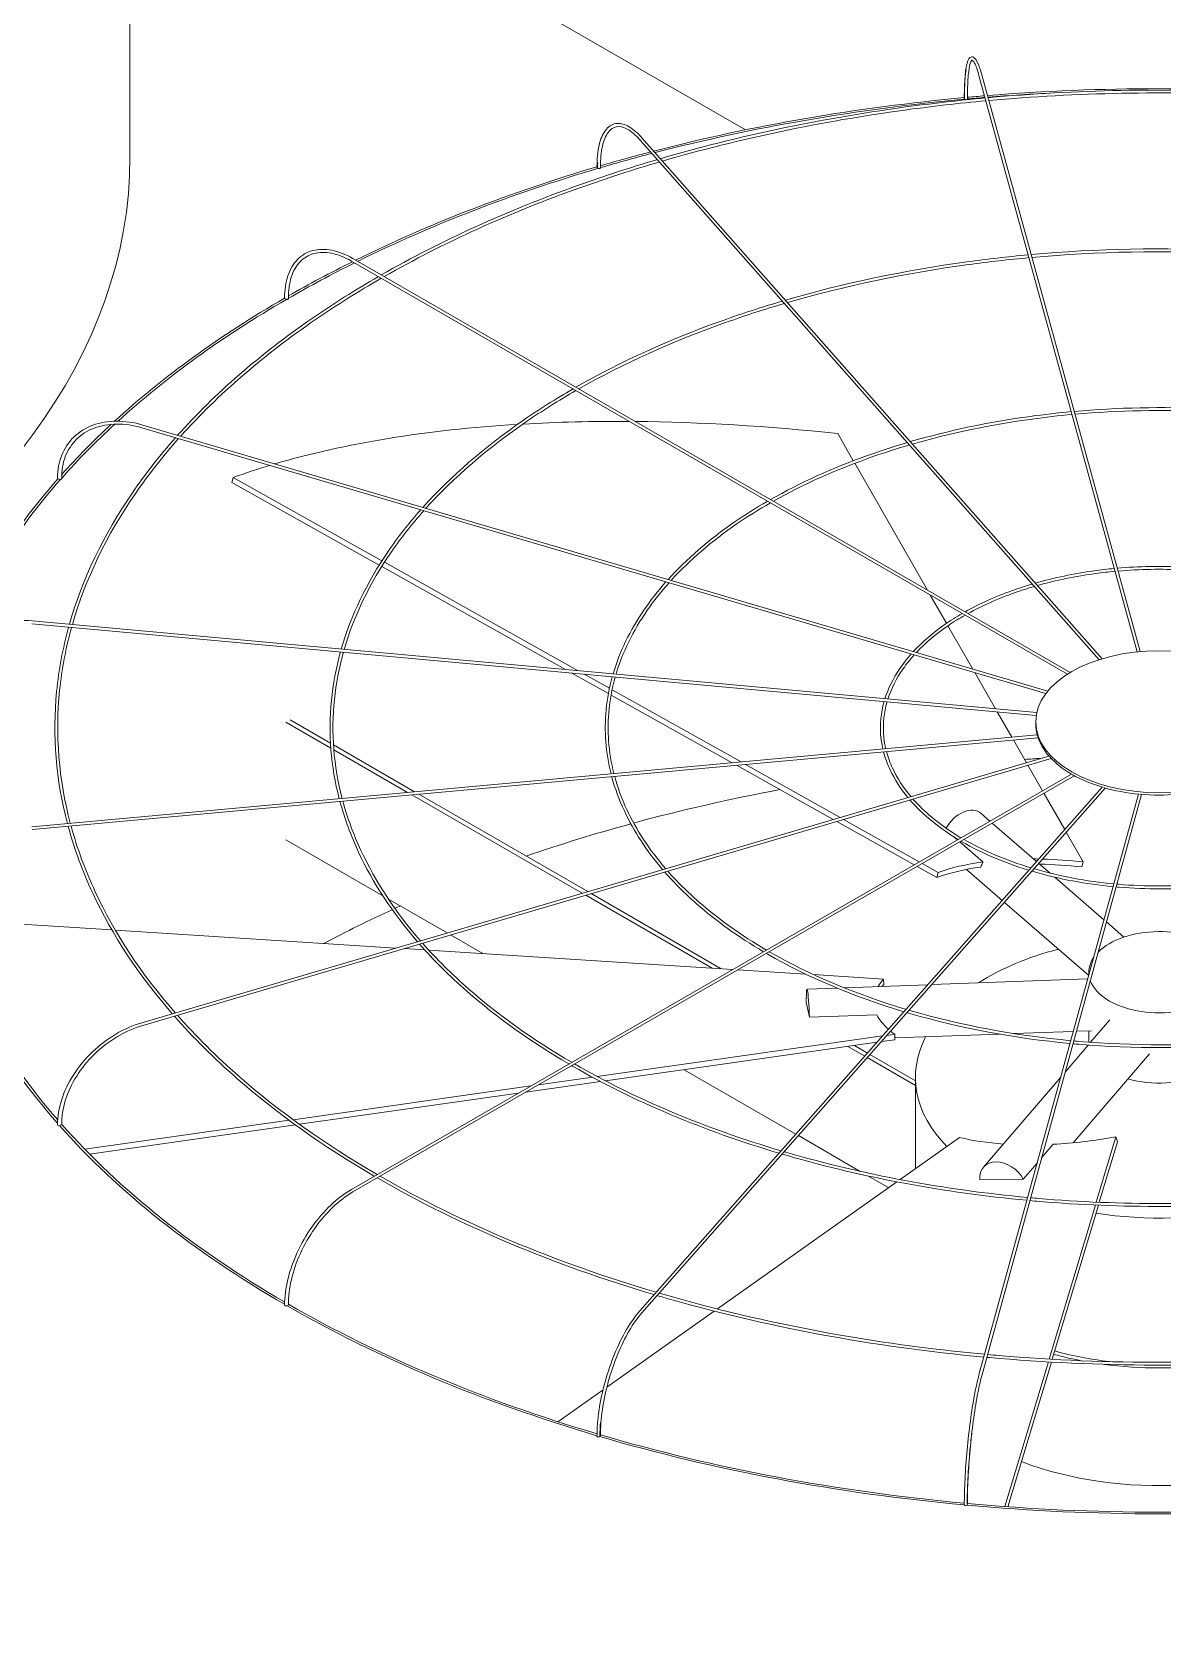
# Model space of a CAD drawing. Header units: millimetres. Extents: x -312439 to 477422, y -331570 to 212570.
# Drawn here: x 372540 to 373500, y 102021 to 103385 of the extents above; entities that cross this region are included whole.
import ezdxf

# ---------------------------------------------------------------- set-up
doc = ezdxf.new("R2010")
doc.units = ezdxf.units.MM

msp = doc.modelspace()

# ---------------------------------------------------------------- linework, layer by layer
at = {"color": 3, "linetype": 'Continuous', "lineweight": 0, "extrusion": (-1.11022e-16, 0.816497, 0.57735)}
for p, q in [((372623.388, 103278.532), (372623.388, 103841.42)), ((372623.388, 103603.514), (373146.041, 103301.76)), ((373478.668, 102858.184), (373344.313, 103347.942)), ((373481.143, 102858.422), (373346.675, 103348.59)), ((373448.832, 102852.32), (373058.154, 103295.001)), ((373446.267, 102851.523), (373056.318, 103293.381)), ((372811.417, 103190.273), (373419.468, 102839.215)), ((373421.833, 102840.678), (372812.641, 103192.395)), ((373402.791, 102824.845), (372634.221, 103050.939)), ((372633.53, 103048.589), (373401.156, 102822.773)), ((373237.614, 103020.593), (373224.403, 103043.654)), ((373300.579, 102910.684), (373238.847, 103018.442)), ((372709.781, 103002.037), (372711.016, 103006.324)), ((372835.014, 102931.846), (372709.781, 103002.037)), ((372711.016, 103006.324), (372837.34, 102935.522)), ((372993.285, 102843.138), (372837.153, 102930.647)), ((372839.481, 102934.322), (373003.901, 102842.167)), ((373316.742, 102882.469), (373303, 102906.458)), ((373392.957, 102804.131), (372540.103, 102882.118)), ((372540.326, 102884.558), (373393.414, 102806.548)), ((373339.005, 102843.609), (373317.964, 102880.337)), ((373029.639, 102822.762), (372998.529, 102840.198)), ((373009.146, 102839.228), (373030.532, 102827.241)), ((373358.402, 102809.75), (373340.764, 102840.539)), ((373134.605, 102763.93), (373031.898, 102821.495)), ((373032.771, 102825.986), (373142.243, 102764.629)), ((373372.204, 102785.657), (373359.889, 102807.154)), ((372755.884, 102798.349), (372793.944, 102776.375)), ((372793.672, 102780.532), (372759.348, 102800.349)), ((373392.548, 102796.795), (373392.548, 102798.795)), ((372540.103, 102709.567), (373393.761, 102787.628)), ((373394.484, 102785.235), (372540.326, 102707.128)), ((372865.11, 102739.287), (372796.214, 102779.064)), ((373384.589, 102764.039), (373373.543, 102783.32)), ((373403.711, 102769.664), (372633.53, 102543.096)), ((372634.221, 102540.747), (373405.549, 102767.652)), ((372796.516, 102774.89), (372859.129, 102738.74)), ((373422.754, 102754.368), (372811.417, 102401.412)), ((373425.231, 102752.969), (372812.641, 102399.291)), ((373220.522, 102715.775), (373138.378, 102761.816)), ((373146.016, 102762.514), (373226.349, 102717.489)), ((373398.238, 102740.213), (373385.841, 102761.854)), ((372862.807, 102736.616), (373007.465, 102653.099)), ((373012.054, 102654.449), (372868.788, 102737.163)), ((373056.318, 102298.305), (373448.973, 102743.228)), ((373451.576, 102742.476), (373058.154, 102296.684)), ((373344.313, 102243.743), (373479.711, 102737.302)), ((373482.19, 102737.079), (373346.675, 102243.095)), ((373417.161, 102707.182), (373399.456, 102738.088)), ((373289.219, 102677.271), (373223.51, 102714.1)), ((373229.336, 102715.814), (373293.595, 102679.798)), ((373346.187, 102720.903), (373353.626, 102714.457)), ((373355.585, 102712.759), (373393.266, 102680.106)), ((372838.14, 102650.858), (372755.884, 102698.349)), ((373322.989, 102701.051), (373325.955, 102698.481)), ((373327.914, 102696.783), (373347.643, 102679.686)), ((373432.885, 102679.734), (373418.447, 102704.937)), ((373308.456, 102666.489), (373291.705, 102675.878)), ((373296.081, 102678.405), (373309.691, 102670.777)), ((373308.456, 102666.489), (373309.691, 102670.777)), ((373333.603, 102673.302), (373364.008, 102646.953)), ((373395.117, 102678.502), (373404.698, 102670.199)), ((373431.65, 102675.447), (373432.885, 102679.734)), ((373408.72, 102666.714), (373450.431, 102630.568)), ((372892.723, 102619.345), (372842.878, 102648.123)), ((373010.394, 102651.407), (373117.742, 102589.43)), ((373125.531, 102588.933), (373014.984, 102652.757)), ((373365.859, 102645.349), (373437.463, 102583.298)), ((372608.05, 102621.939), (372521.888, 102627.435)), ((373452.483, 102628.79), (373467.419, 102615.846)), ((372849.248, 102606.555), (372610.992, 102621.752)), ((372923.026, 102601.849), (372895.653, 102617.653)), ((372873.626, 102605), (372856.381, 102606.1)), ((373135.15, 102588.319), (372877.145, 102604.776)), ((373197.185, 102584.363), (373139.562, 102588.038)), ((373437.578, 102585.934), (373437.578, 102583.717)), ((373198.301, 102571.583), (373223.778, 102572.527)), ((373263.296, 102580.146), (373203.827, 102583.939)), ((373229.729, 102572.747), (373300.846, 102575.383)), ((373263.391, 102575.479), (373263.296, 102580.146)), ((373304.224, 102575.509), (373436.673, 102580.418)), ((373200.341, 102547.654), (373197.708, 102560.661)), ((373257.569, 102549.775), (373200.341, 102547.654)), ((373439.111, 102526.424), (373455.456, 102545.495)), ((373020.149, 102497.369), (373262.389, 102531.808)), ((373266.125, 102532.339), (373272.78, 102533.285)), ((373272.875, 102528.618), (373272.78, 102533.285)), ((373272.845, 102530.1), (373361.74, 102533.395)), ((373373.998, 102533.849), (373424.41, 102535.717)), ((373426.976, 102535.813), (373439.897, 102536.291)), ((373437.578, 102536.206), (373437.578, 102526.535)), ((373257.666, 102526.455), (373027.136, 102493.681)), ((373232.913, 102522.936), (373247.253, 102514.657)), ((373249.592, 102517.306), (373238.472, 102523.726)), ((373272.875, 102528.618), (373261.402, 102526.986)), ((373417.475, 102501.179), (373437.13, 102524.112)), ((373249.417, 102513.407), (373290.3, 102489.804)), ((373290.3, 102493.804), (373251.756, 102516.057)), ((373424.187, 102441.065), (373489.028, 102516.722)), ((373022.984, 102493.091), (372959.468, 102484.061)), ((372970.224, 102490.271), (373016.06, 102496.787)), ((373188.79, 102448.411), (373093.931, 102503.177)), ((373290.3, 102418.935), (373290.3, 102496.697)), ((373348.097, 102420.229), (373413.739, 102496.82)), ((372761.951, 102460.661), (372963.725, 102489.347)), ((372952.969, 102483.137), (372767.336, 102456.746)), ((372585.115, 102435.521), (372758.489, 102460.169)), ((372763.842, 102456.249), (372589.146, 102431.413)), ((373243.563, 102416.787), (373190.954, 102447.161)), ((373327.884, 102445.557), (373277.391, 102409.792)), ((373397.446, 102428.169), (373407.399, 102439.782)), ((373443.924, 102390.597), (373460.562, 102446.083)), ((373461.892, 102441.891), (373446.478, 102390.488)), ((373461.892, 102441.891), (373460.562, 102446.083)), ((373381.967, 102410.107), (373393.711, 102423.81)), ((373267.641, 102402.885), (373250.578, 102412.737)), ((373345.139, 102409.961), (373381.967, 102410.107)), ((373274.619, 102407.828), (373122.158, 102299.835)), ((373403.938, 102257.251), (373443.198, 102388.177)), ((373445.752, 102388.067), (373406.482, 102257.106)), ((373119.531, 102297.974), (373028.409, 102233.429)), ((373366.358, 102131.929), (373403.215, 102254.839)), ((373405.758, 102254.694), (373368.891, 102131.746)), ((373025.085, 102231.074), (372986.847, 102203.989))]:
    msp.add_line(p, q, dxfattribs=at)
at = {"color": 3, "linetype": 'Continuous', "lineweight": 0}
for centre, major_axis, ratio, start_param, end_param in [((373497.473, 102731.26), (-1048.768, 0), 0.57735027, 4.57359934, 4.85199434), ((373497.473, 102731.26), (-1048.768, 0), 0.57735027, 4.87097639, 5.13416564), ((373497.473, 102731.26), (-1046.319, 0), 0.57735027, 4.87108521, 5.13404975), ((373333.073, 103328.713), (1.225, 0), 0.57735027, 3.14159265, 3.70729107), ((373333.264, 103328.014), (1.225, 0.004), 0.56474576, 3.29698969, 4.86778602), ((373333.264, 103328.014), (1.225, 0.004), 0.56474576, 4.86778602, 6.28318531), ((373497.473, 102731.26), (-1046.319, 0), 0.57735027, 4.85435141, 4.86879705), ((373497.473, 102731.26), (-1048.768, 0), 0.57735027, 4.85438672, 4.86842813), ((373497.473, 102731.26), (-1046.319, 0), 0.57735027, 4.79833842, 4.85195343), ((373497.473, 102731.26), (-1048.768, 0), 0.57735027, 5.13694439, 5.18189128), ((373497.473, 102731.26), (-1046.319, 0), 0.57735027, 5.13683502, 5.18307763), ((371574.62, 103278.532), (-1048.768, 0), 0.57735027, 0, 3.14159265), ((373497.473, 102731.26), (-1048.768, 0), 0.57735027, 5.18510484, 5.42093263), ((373497.473, 102731.26), (-1046.319, 0), 0.57735027, 5.18527527, 5.42075236), ((373021.187, 103270.205), (1.225, 0), 0.57735027, 3.14159265, 4.134446), ((373021.743, 103269.575), (1.225, 0.01), 0.56597275, 3.60793822, 5.17873454), ((373021.743, 103269.575), (1.225, 0.01), 0.56597275, 5.17873454, 6.28318531), ((373497.473, 102731.26), (-1046.319, 0), 0.57735027, 5.42407254, 5.49730565), ((373497.473, 102731.26), (-1048.768, 0), 0.57735027, 5.42424502, 5.49496708), ((373497.473, 102731.26), (-1048.768, 0), 0.57735027, 5.49938311, 5.72060344), ((372755.882, 103158.918), (1.225, 0), 0.57735027, 3.14159265, 4.45055499), ((372756.748, 103158.418), (1.225, 0.016), 0.56830663, 5.49013508, 6.28318531), ((373497.473, 102731.26), (-1046.319, 0), 0.57735027, 5.49937067, 5.71908805), ((372756.748, 103158.418), (1.225, 0.016), 0.56830663, 3.91933875, 5.49013508), ((373497.473, 102731.26), (-1046.319, 0), 0.57735027, 5.72402786, 5.81143896), ((373497.473, 102731.26), (-1048.768, 0), 0.57735027, 5.72583618, 5.80677108), ((373498.709, 102564.835), (-971.388, 279.904), 0.41303809, 5.42335715, 5.70815224), ((373498.709, 102564.835), (-971.388, 279.904), 0.41303809, 5.31032739, 5.41762277), ((373498.709, 102564.835), (-971.388, 279.904), 0.41303809, 5.11506512, 5.30461302), ((373498.709, 102564.835), (-971.388, 279.904), 0.41303809, 5.71506764, 5.76687966), ((373497.473, 102731.26), (-1048.768, 0), 0.57735027, 5.81359811, 6.07011802), ((373497.473, 102731.26), (-1046.319, 0), 0.57735027, 5.81336511, 6.06128621), ((372563.127, 103005.744), (1.225, 0), 0.57735027, 3.14159265, 4.76471425), ((372564.218, 103005.423), (1.225, 0.021), 0.57151893, 4.23145457, 5.8022509), ((372564.218, 103005.423), (1.225, 0.021), 0.57151893, 5.8022509, 6.28318531), ((373497.04, 102796.795), (-104.492, 0), 0.57735027, 0, 0.1535113), ((373497.04, 102796.795), (-104.492, 0), 0.57735027, 0.16064797, 0.46767057), ((373497.473, 102166.371), (1046.319, 0), 0.57735027, 1.66704137, 1.68043487), ((373497.04, 102796.795), (-104.492, 0), 0.57735027, 0.47480723, 0.78182983), ((373497.04, 102796.795), (-104.492, 0), 0.57735027, 0.7889665, 1.0959891), ((373497.473, 102166.371), (1046.319, 0), 0.57735027, 1.88378363, 2.01152702), ((373497.04, 102796.795), (-104.492, 0), 0.57735027, 1.10312576, 1.41014836), ((373497.04, 102796.795), (-104.492, 0), 0.57735027, 1.41728503, 1.72430763), ((373331.709, 102704.196), (-14.478, -16.707), 0.67950023, 3.14159265, 5.02860292), ((373497.473, 102166.371), (1046.319, 0), 0.57735027, 2.01409491, 2.11046953), ((373498.709, 102564.835), (233.097, -67.167), 0.41303809, 2.14647482, 2.1667574), ((373498.709, 102564.835), (233.097, -67.167), 0.41303809, 1.97347247, 2.1313259), ((373497.473, 102560.548), (-233.097, 67.167), 0.41303809, 5.53223376, 5.76687966), ((373498.709, 102564.835), (233.097, -67.167), 0.41303809, 2.38836611, 2.62528701), ((373497.473, 102560.548), (-233.097, 67.167), 0.41303809, 5.11506512, 5.27837519), ((373497.473, 102166.371), (1046.319, 0), 0.57735027, 2.23436866, 2.24000128), ((373497.473, 102731.26), (-1048.768, 0), 0.57735027, 0.1585854, 0.46892864), ((373497.473, 102731.26), (-1046.319, 0), 0.57735027, 0.15790655, 0.46457773), ((373497.473, 102166.371), (1046.319, 0), 0.57735027, 2.24276735, 2.31574628), ((373497.473, 102585.934), (-59.895, 0), 0.57735027, 3.69756416, 5.76575409), ((373497.473, 102496.697), (-207.174, 0), 0.57735027, 5.13902547, 5.54737639), ((373497.473, 102585.934), (-59.895, 0), 0.57735027, 5.91432374, 6.33788761), ((373199.12, 102549.49), (-0.819, 22.092), 0.05230802, 4.627231, 7.32191967), ((373497.378, 102565.215), (-242.531, -4.942), 0.30331876, 6.01219977, 6.09914028), ((373497.473, 102560.548), (-242.531, -4.942), 0.30331876, 6.01219977, 6.0333648), ((373497.473, 102585.934), (-59.895, 0), 0.57735027, 0.20327195, 0.78539816), ((373497.473, 102585.934), (-59.895, 0), 0.57735027, 0.78539816, 2.89978042), ((373497.378, 102565.215), (-242.531, -4.942), 0.30331876, 0.14390811, 0.31767721), ((373497.378, 102565.215), (-242.531, -4.942), 0.30331876, 0.34103276, 0.38082901), ((373497.473, 102496.697), (-207.174, 0), 0.57735027, 5.99169836, 6.79713651), ((373497.473, 102526.312), (-59.895, 0), 0.57735027, 1.1079301, 2.23846982), ((372563.127, 102456.276), (1.225, 0), 0.57735027, 3.14159265, 5.70719205), ((373497.473, 102731.26), (-1048.768, 0), 0.57735027, 0.4725868, 0.78374969), ((372564.218, 102456.597), (1.225, 0.021), 0.58304212, 5.17373692, 6.28318531), ((373497.473, 102731.26), (-1046.319, 0), 0.57735027, 0.47175253, 0.78145685), ((373496.143, 102564.74), (-231.216, -73.381), 0.44048996, 0.62708313, 0.83556185), ((373496.143, 102564.74), (-231.216, -73.381), 0.44048996, 1.04197677, 1.27889767), ((373364.883, 102405.842), (16.786, -14.386), 0.73180825, 1.0914656, 3.78615427), ((373497.473, 102496.697), (-207.174, 0), 0.57735027, 1.30817895, 1.9425337), ((372755.882, 102303.102), (1.225, 0), 0.57735027, 3.14159265, 6.02135132), ((373497.473, 102731.26), (-1048.768, 0), 0.57735027, 0.78656596, 1.09808088), ((372756.748, 102303.602), (1.225, 0.017), 0.58625442, 5.48989346, 6.28318531), ((373497.473, 102731.26), (-1046.319, 0), 0.57735027, 0.78587838, 1.09689941), ((373497.473, 102372.192), (-212.072, 0), 0.57735027, 1.13383327, 1.25213937), ((373497.473, 102372.192), (-207.174, 0), 0.57735027, 1.12739667, 1.36460952), ((373497.473, 102372.192), (-212.072, 0), 0.57735027, 1.3476903, 1.79509044), ((373021.187, 102191.815), (-1.225, 0), 0.57735027, 0, 3.14159265), ((373497.473, 102731.26), (-1048.768, 0), 0.57735027, 1.10054445, 1.41220862), ((373021.743, 102192.445), (-1.225, -0.011), 0.58858829, 2.66526492, 3.14159265), ((373497.473, 102731.26), (-1046.319, 0), 0.57735027, 1.10010535, 1.41183726), ((373497.473, 102272.192), (-212.072, 0), 0.57735027, 0.98594125, 2.34464399), ((373497.473, 102168.371), (-1048.768, 0), 0.57735027, 0, 3.14159265), ((373333.073, 102133.307), (-1.225, 0), 0.57735027, 0, 3.14159265), ((373497.473, 102731.26), (-1048.768, 0), 0.57735027, 1.41453598, 1.72626058), ((373333.264, 102134.006), (-1.225, -0.004), 0.58981528, 2.98275574, 3.14159265), ((373497.473, 102731.26), (-1046.319, 0), 0.57735027, 1.41438895, 1.72636573)]:
    msp.add_ellipse(centre, major_axis=major_axis, ratio=ratio, start_param=start_param, end_param=end_param, dxfattribs=at)
msp.add_ellipse((373497.04, 102798.795), major_axis=(-104.492, 0), ratio=0.57735027, dxfattribs=at)
for points, knots in [([(373331.848, 103328.713), (373331.848, 103335.526), (373332.054, 103341.592), (373332.865, 103351.666), (373333.463, 103355.662), (373335.07, 103361.349), (373335.972, 103363.41), (373339.112, 103363.871), (373340.105, 103363.281), (373342.31, 103360.94), (373343.54, 103358.322), (373345.458, 103352.796), (373346.067, 103350.806), (373346.675, 103348.59)], [4.71238898, 4.71238898, 4.71238898, 4.71238898, 5.02654825, 5.02654825, 5.34070751, 5.34070751, 5.65486678, 5.65486678, 5.82360284, 5.82360284, 6.1377621, 6.1377621, 6.28318531, 6.28318531, 6.28318531, 6.28318531]), ([(373333.375, 103353.253), (373333.338, 103353.01), (373333.303, 103352.763), (373332.695, 103348.416), (373332.318, 103343.203), (373332.066, 103334.255), (373332.03, 103331.213), (373332.039, 103328.013)], [7.384497053, 7.384497053, 7.384497053, 7.384497053, 7.403952931, 7.403952931, 7.721220971, 7.721220971, 7.869487909, 7.869487909, 7.869487909, 7.869487909]), ([(373344.313, 103347.942), (373343.04, 103352.582), (373341.763, 103356.148), (373339.539, 103360.471), (373338.542, 103361.069), (373338.436, 103361.07), (373337.616, 103360.475), (373336.207, 103355.817), (373335.63, 103352.417), (373334.788, 103343.444), (373334.54, 103337.725), (373334.488, 103330.173), (373334.486, 103329.105), (373334.489, 103328.018)], [0, 0, 0, 0, 0.31526689, 0.31526689, 0.60947257, 0.60947257, 0.92674061, 0.92674061, 1.22083726, 1.22083726, 1.53563039, 1.53563039, 1.5863402, 1.5863402, 1.5863402, 1.5863402]), ([(373642.051, 103329.071), (373620.806, 103330.993), (373599.446, 103332.492), (373502.746, 103337.336), (373426.68, 103335.824), (373352.03, 103329.071)], [3.771589677, 3.771589677, 3.771589677, 3.771589677, 3.840445898, 3.840445898, 4.082391957, 4.082391957, 4.082391957, 4.082391957]), ([(373349.552, 103328.845), (373326.255, 103326.701), (373303.098, 103324.049), (373208.73, 103311.084), (373139.319, 103296.404), (373073.815, 103277.256)], [4.085069591, 4.085069591, 4.085069591, 4.085069591, 4.160608173, 4.160608173, 4.395665913, 4.395665913, 4.395665913, 4.395665913]), ([(373350.21, 103326.446), (373327.178, 103324.333), (373304.284, 103321.722), (373210.298, 103308.879), (373141.003, 103294.281), (373075.605, 103275.227)], [4.084600117, 4.084600117, 4.084600117, 4.084600117, 4.159387709, 4.159387709, 4.39434399, 4.39434399, 4.39434399, 4.39434399]), ([(373641.392, 103326.671), (373620.601, 103328.546), (373599.699, 103330.016), (373503.447, 103334.887), (373427.359, 103333.405), (373352.688, 103326.671)], [3.7720633, 3.7720633, 3.7720633, 3.7720633, 3.839550132, 3.839550132, 4.081918334, 4.081918334, 4.081918334, 4.081918334]), ([(373019.963, 103270.205), (373019.963, 103277.066), (373020.565, 103283.261), (373022.95, 103293.763), (373024.729, 103298.074), (373029.451, 103304.413), (373032.447, 103306.436), (373039.007, 103307.575), (373042.444, 103306.882), (373049.696, 103303.201), (373053.554, 103300.057), (373057.651, 103295.567), (373057.903, 103295.286), (373058.154, 103295.001)], [4.71238898, 4.71238898, 4.71238898, 4.71238898, 5.02654825, 5.02654825, 5.34070751, 5.34070751, 5.65486678, 5.65486678, 5.94845155, 5.94845155, 6.26261081, 6.26261081, 6.28318531, 6.28318531, 6.28318531, 6.28318531]), ([(373056.318, 103293.381), (373052.662, 103297.523), (373049.03, 103300.586), (373042.298, 103304.273), (373039.236, 103304.899), (373033.87, 103303.959), (373031.483, 103302.383), (373027.375, 103296.789), (373025.709, 103292.77), (373023.5, 103282.759), (373022.941, 103276.797), (373022.965, 103269.97), (373022.967, 103269.778), (373022.968, 103269.586)], [0, 0, 0, 0, 0.31464476, 0.31464476, 0.6289116, 0.6289116, 0.94617964, 0.94617964, 1.26344768, 1.26344768, 1.5772832, 1.5772832, 1.5863402, 1.5863402, 1.5863402, 1.5863402]), ([(373071.22, 103276.495), (373048.403, 103269.774), (373026.063, 103262.512), (372943.672, 103233.099), (372887.356, 103207.455), (372836.779, 103178.459)], [4.398772282, 4.398772282, 4.398772282, 4.398772282, 4.480777933, 4.480777933, 4.708868502, 4.708868502, 4.708868502, 4.708868502]), ([(373073.009, 103274.468), (373050.287, 103267.796), (373028.039, 103260.589), (372945.883, 103231.362), (372889.698, 103205.865), (372839.234, 103177.042)], [4.39745622, 4.39745622, 4.39745622, 4.39745622, 4.479217897, 4.479217897, 4.707006068, 4.707006068, 4.707006068, 4.707006068]), ([(373020.556, 103273.623), (373020.533, 103272.806), (373020.52, 103271.979), (373020.513, 103270.622), (373020.514, 103270.099), (373020.519, 103269.572)], [7.8059806913, 7.8059806913, 7.8059806913, 7.8059806913, 7.8451401512, 7.8451401512, 7.8694167814, 7.8694167814, 7.8694167814, 7.8694167814]), ([(372754.657, 103158.918), (372754.657, 103165.818), (372755.602, 103172.199), (372759.336, 103183.313), (372762.129, 103188.047), (372769.323, 103195.327), (372773.716, 103197.871), (372783.586, 103200.477), (372789.053, 103200.544), (372800.51, 103198.269), (372806.506, 103195.917), (372812.535, 103192.456), (372812.588, 103192.425), (372812.641, 103192.395)], [3.14159265, 3.14159265, 3.14159265, 3.14159265, 3.45575192, 3.45575192, 3.76991118, 3.76991118, 4.08269654, 4.08269654, 4.39544819, 4.39544819, 4.70960746, 4.70960746, 4.71238898, 4.71238898, 4.71238898, 4.71238898]), ([(373605.484, 103195.776), (373589.635, 103197.204), (373573.702, 103198.319), (373501.387, 103201.935), (373444.466, 103200.811), (373388.596, 103195.776)], [3.772165081, 3.772165081, 3.772165081, 3.772165081, 3.840593344, 3.840593344, 4.081816553, 4.081816553, 4.081816553, 4.081816553]), ([(373604.826, 103193.376), (373589.43, 103194.758), (373573.955, 103195.843), (373502.089, 103199.487), (373445.145, 103198.391), (373389.255, 103193.376)], [3.772797592, 3.772797592, 3.772797592, 3.772797592, 3.839399606, 3.839399606, 4.081184042, 4.081184042, 4.081184042, 4.081184042]), ([(372811.417, 103190.273), (372805.667, 103193.593), (372799.941, 103195.835), (372789.144, 103197.975), (372784.078, 103197.875), (372775.075, 103195.421), (372771.129, 103193.072), (372764.638, 103186.299), (372762.096, 103181.865), (372758.716, 103171.277), (372757.883, 103165.127), (372757.973, 103158.434)], [1.57079633, 1.57079633, 1.57079633, 1.57079633, 1.88806437, 1.88806437, 2.20533241, 2.20533241, 2.52260045, 2.52260045, 2.83986849, 2.83986849, 3.15713653, 3.15713653, 3.15713653, 3.15713653]), ([(373386.118, 103195.55), (373368.659, 103193.94), (373351.304, 103191.95), (373280.753, 103182.248), (373228.894, 103171.292), (373179.933, 103157.012)], [4.085383912, 4.085383912, 4.085383912, 4.085383912, 4.160809561, 4.160809561, 4.394762921, 4.394762921, 4.394762921, 4.394762921]), ([(373386.777, 103193.151), (373369.583, 103191.572), (373352.491, 103189.623), (373282.321, 103180.043), (373230.578, 103169.169), (373181.724, 103154.983)], [4.084758769, 4.084758769, 4.084758769, 4.084758769, 4.159183124, 4.159183124, 4.392998475, 4.392998475, 4.392998475, 4.392998475]), ([(372834.325, 103177.047), (372814.791, 103165.765), (372796.119, 103153.983), (372734.035, 103111.15), (372695.557, 103077.704), (372663.887, 103042.212)], [4.712563603, 4.712563603, 4.712563603, 4.712563603, 4.800982872, 4.800982872, 5.022068239, 5.022068239, 5.022068239, 5.022068239]), ([(372836.776, 103175.632), (372817.285, 103164.417), (372798.655, 103152.706), (372736.613, 103110.073), (372698.146, 103076.768), (372666.488, 103041.447)], [4.710711416, 4.710711416, 4.710711416, 4.710711416, 4.799012884, 4.799012884, 5.020261931, 5.020261931, 5.020261931, 5.020261931]), ([(373177.337, 103156.251), (373160.184, 103151.197), (373143.39, 103145.736), (373081.828, 103123.746), (373039.818, 103104.636), (373002.052, 103083.039)], [4.398901247, 4.398901247, 4.398901247, 4.398901247, 4.481035777, 4.481035777, 4.70761983, 4.70761983, 4.70761983, 4.70761983]), ([(373179.126, 103154.224), (373162.069, 103149.22), (373145.367, 103143.813), (373084.039, 103122.008), (373042.162, 103103.046), (373004.509, 103081.62)], [4.397147207, 4.397147207, 4.397147207, 4.397147207, 4.478956818, 4.478956818, 4.705132161, 4.705132161, 4.705132161, 4.705132161]), ([(372999.597, 103081.628), (372984.873, 103073.124), (372970.802, 103064.243), (372924.443, 103032.238), (372895.777, 103007.355), (372872.126, 102980.953)], [4.712541759, 4.712541759, 4.712541759, 4.712541759, 4.801308866, 4.801308866, 5.020482203, 5.020482203, 5.020482203, 5.020482203]), ([(373002.047, 103080.213), (372987.368, 103071.777), (372973.338, 103062.966), (372927.023, 103031.161), (372898.368, 103006.418), (372874.731, 102980.187)], [4.710072273, 4.710072273, 4.710072273, 4.710072273, 4.798683598, 4.798683598, 5.018063384, 5.018063384, 5.018063384, 5.018063384]), ([(373568.929, 103062.525), (373558.473, 103063.461), (373547.962, 103064.192), (373500.025, 103066.581), (373462.244, 103065.843), (373425.151, 103062.525)], [3.773286698, 3.773286698, 3.773286698, 3.773286698, 3.840886477, 3.840886477, 4.080694936, 4.080694936, 4.080694936, 4.080694936]), ([(373568.271, 103060.125), (373558.268, 103061.014), (373548.215, 103061.716), (373500.727, 103064.132), (373462.923, 103063.424), (373425.81, 103060.125)], [3.774238416, 3.774238416, 3.774238416, 3.774238416, 3.839097695, 3.839097695, 4.079743218, 4.079743218, 4.079743218, 4.079743218]), ([(372561.902, 103005.744), (372561.902, 103012.673), (372563.1, 103019.272), (372567.801, 103031.149), (372571.306, 103036.423), (372580.268, 103045.091), (372585.722, 103048.481), (372598.005, 103053.046), (372604.832, 103054.221), (372619.185, 103054.273), (372626.709, 103053.149), (372634.221, 103050.939)], [4.71238898, 4.71238898, 4.71238898, 4.71238898, 5.02654825, 5.02654825, 5.34070751, 5.34070751, 5.65486678, 5.65486678, 5.96902604, 5.96902604, 6.28318531, 6.28318531, 6.28318531, 6.28318531]), ([(372633.53, 103048.589), (372626.267, 103050.725), (372619.018, 103051.793), (372605.282, 103051.7), (372598.797, 103050.541), (372587.229, 103046.141), (372582.146, 103042.903), (372573.849, 103034.671), (372570.633, 103029.676), (372566.372, 103018.385), (372565.33, 103012.088), (372565.442, 103005.443)], [0, 0, 0, 0, 0.31726804, 0.31726804, 0.63453608, 0.63453608, 0.95180412, 0.95180412, 1.26907216, 1.26907216, 1.5863402, 1.5863402, 1.5863402, 1.5863402]), ([(373422.673, 103062.3), (373411.055, 103061.224), (373399.507, 103059.896), (373352.764, 103053.457), (373318.446, 103046.222), (373286.019, 103036.804)], [4.086037534, 4.086037534, 4.086037534, 4.086037534, 4.161210359, 4.161210359, 4.393038284, 4.393038284, 4.393038284, 4.393038284]), ([(373423.331, 103059.901), (373411.979, 103058.856), (373400.694, 103057.569), (373354.333, 103051.252), (373320.131, 103044.097), (373287.812, 103034.773)], [4.08510236, 4.08510236, 4.08510236, 4.08510236, 4.158773218, 4.158773218, 4.390386282, 4.390386282, 4.390386282, 4.390386282]), ([(372662.089, 103040.187), (372648.602, 103024.915), (372636.368, 103009.27), (372600.812, 102957.361), (372582.86, 102919.855), (372572.011, 102881.66)], [5.026267439, 5.026267439, 5.026267439, 5.026267439, 5.121193451, 5.121193451, 5.33524268, 5.33524268, 5.33524268, 5.33524268]), ([(372664.685, 103039.424), (372651.299, 103024.334), (372639.15, 103008.882), (372603.464, 102957.146), (372585.398, 102919.623), (372574.494, 102881.433)], [5.024480731, 5.024480731, 5.024480731, 5.024480731, 5.118801023, 5.118801023, 5.334410373, 5.334410373, 5.334410373, 5.334410373]), ([(373283.423, 103036.045), (373271.945, 103032.66), (373260.708, 103029.002), (373219.967, 103014.433), (373192.251, 103001.849), (373167.286, 102987.64)], [4.399235311, 4.399235311, 4.399235311, 4.399235311, 4.481549286, 4.481549286, 4.705249353, 4.705249353, 4.705249353, 4.705249353]), ([(373285.212, 103034.017), (373273.83, 103030.682), (373262.685, 103027.079), (373222.181, 103012.695), (373194.597, 103000.258), (373169.747, 102986.22)], [4.396606667, 4.396606667, 4.396606667, 4.396606667, 4.478434088, 4.478434088, 4.701505316, 4.701505316, 4.701505316, 4.701505316]), ([(373164.829, 102986.231), (373154.931, 102980.514), (373145.473, 102974.54), (373114.836, 102953.361), (373095.97, 102937.028), (373080.336, 102919.703)], [4.712617693, 4.712617693, 4.712617693, 4.712617693, 4.801958432, 4.801958432, 5.017472679, 5.017472679, 5.017472679, 5.017472679]), ([(373167.28, 102984.816), (373157.426, 102979.166), (373148.01, 102973.263), (373117.418, 102952.284), (373098.566, 102936.091), (373082.946, 102918.935)], [4.708914423, 4.708914423, 4.708914423, 4.708914423, 4.798024648, 4.798024648, 5.013814843, 5.013814843, 5.013814843, 5.013814843]), ([(372870.326, 102978.93), (372860.13, 102967.39), (372850.887, 102955.567), (372824.357, 102916.791), (372810.982, 102888.93), (372802.825, 102860.554)], [5.026073872, 5.026073872, 5.026073872, 5.026073872, 5.121589201, 5.121589201, 5.333322518, 5.333322518, 5.333322518, 5.333322518]), ([(372872.922, 102978.166), (372862.828, 102966.809), (372853.669, 102955.178), (372827.011, 102916.575), (372813.521, 102888.698), (372805.309, 102860.327)], [5.023689806, 5.023689806, 5.023689806, 5.023689806, 5.118400985, 5.118400985, 5.332193335, 5.332193335, 5.332193335, 5.332193335]), ([(373459.228, 102929.049), (373453.452, 102928.508), (373447.711, 102927.842), (373424.777, 102924.666), (373407.999, 102921.151), (373392.107, 102916.594)], [4.08798608, 4.08798608, 4.08798608, 4.08798608, 4.162397179, 4.162397179, 4.387898946, 4.387898946, 4.387898946, 4.387898946]), ([(373459.886, 102926.65), (373454.376, 102926.14), (373448.898, 102925.516), (373426.347, 102922.46), (373409.686, 102919.023), (373393.904, 102914.559)], [4.086130867, 4.086130867, 4.086130867, 4.086130867, 4.157537531, 4.157537531, 4.382563309, 4.382563309, 4.382563309, 4.382563309]), ([(373532.374, 102929.274), (373527.312, 102929.717), (373522.224, 102930.064), (373498.665, 102931.226), (373480.023, 102930.876), (373461.706, 102929.274)], [3.776630452, 3.776630452, 3.776630452, 3.776630452, 3.841752063, 3.841752063, 4.077351182, 4.077351182, 4.077351182, 4.077351182]), ([(373531.716, 102926.872), (373527.106, 102927.27), (373522.477, 102927.589), (373499.366, 102928.777), (373480.702, 102928.455), (373462.365, 102926.872)], [3.778551419, 3.778551419, 3.778551419, 3.778551419, 3.838185012, 3.838185012, 4.075430215, 4.075430215, 4.075430215, 4.075430215]), ([(373078.53, 102917.681), (373071.639, 102909.886), (373065.398, 102901.897), (373047.892, 102876.252), (373039.09, 102858.021), (373033.631, 102839.448)], [5.025838542, 5.025838542, 5.025838542, 5.025838542, 5.122377625, 5.122377625, 5.329668134, 5.329668134, 5.329668134, 5.329668134]), ([(373081.127, 102916.917), (373074.338, 102909.304), (373068.179, 102901.508), (373050.549, 102876.037), (373041.634, 102857.79), (373036.118, 102839.221)], [5.022258505, 5.022258505, 5.022258505, 5.022258505, 5.117600339, 5.117600339, 5.327918781, 5.327918781, 5.327918781, 5.327918781]), ([(373389.508, 102915.838), (373383.706, 102914.122), (373378.026, 102912.268), (373358.107, 102905.121), (373344.684, 102899.062), (373332.527, 102892.239)], [4.400230759, 4.400230759, 4.400230759, 4.400230759, 4.483072665, 4.483072665, 4.698193224, 4.698193224, 4.698193224, 4.698193224]), ([(373391.297, 102913.81), (373385.591, 102912.145), (373380.003, 102910.345), (373360.324, 102903.381), (373347.038, 102897.467), (373334.998, 102890.812)], [4.394987895, 4.394987895, 4.394987895, 4.394987895, 4.476861237, 4.476861237, 4.690631098, 4.690631098, 4.690631098, 4.690631098]), ([(373330.06, 102890.834), (373324.988, 102887.903), (373320.145, 102884.838), (373305.227, 102874.484), (373296.165, 102866.699), (373288.557, 102858.45)], [4.712843699, 4.712843699, 4.712843699, 4.712843699, 4.803888031, 4.803888031, 5.008535494, 5.008535494, 5.008535494, 5.008535494]), ([(373332.514, 102889.418), (373327.485, 102886.554), (373322.682, 102883.56), (373307.817, 102873.407), (373298.774, 102865.761), (373291.184, 102857.677)], [4.705442937, 4.705442937, 4.705442937, 4.705442937, 4.796044704, 4.796044704, 5.001045495, 5.001045495, 5.001045495, 5.001045495]), ([(372460.564, 102825.677), (372460.564, 102832.621), (372461.896, 102839.451), (372467.091, 102852.194), (372470.953, 102858.104), (372480.81, 102868.418), (372486.803, 102872.821), (372500.32, 102879.704), (372507.844, 102882.183), (372523.689, 102884.99), (372532.009, 102885.318), (372540.326, 102884.558)], [4.71238898, 4.71238898, 4.71238898, 4.71238898, 5.02654825, 5.02654825, 5.34070751, 5.34070751, 5.65486678, 5.65486678, 5.96902604, 5.96902604, 6.28318531, 6.28318531, 6.28318531, 6.28318531]), ([(372571.34, 102879.262), (372566.342, 102861.16), (372562.934, 102842.909), (372557.451, 102787.129), (372560.527, 102749.429), (372570.293, 102712.328)], [5.339721085, 5.339721085, 5.339721085, 5.339721085, 5.441089183, 5.441089183, 5.648615479, 5.648615479, 5.648615479, 5.648615479]), ([(372573.818, 102879.035), (372568.901, 102861.314), (372565.52, 102843.454), (372559.84, 102787.835), (372562.887, 102749.901), (372572.767, 102712.554)], [5.338921526, 5.338921526, 5.338921526, 5.338921526, 5.438899176, 5.438899176, 5.64936187, 5.64936187, 5.64936187, 5.64936187]), ([(372802.148, 102858.156), (372798.354, 102844.45), (372795.772, 102830.629), (372791.701, 102788.953), (372793.94, 102760.975), (372801.084, 102733.432)], [5.339283406, 5.339283406, 5.339283406, 5.339283406, 5.441448905, 5.441448905, 5.646435094, 5.646435094, 5.646435094, 5.646435094]), ([(372804.628, 102857.929), (372800.913, 102844.604), (372798.358, 102831.173), (372794.092, 102789.659), (372796.301, 102761.446), (372803.556, 102733.658)], [5.33821232, 5.33821232, 5.33821232, 5.33821232, 5.438530423, 5.438530423, 5.647409525, 5.647409525, 5.647409525, 5.647409525]), ([(373286.734, 102856.433), (373283.148, 102852.383), (373279.908, 102848.226), (373271.424, 102835.712), (373267.202, 102827.11), (373264.455, 102818.341)], [5.025139852, 5.025139852, 5.025139852, 5.025139852, 5.124718569, 5.124718569, 5.318852702, 5.318852702, 5.318852702, 5.318852702]), ([(373289.336, 102855.667), (373285.849, 102851.799), (373282.691, 102847.836), (373274.091, 102835.498), (373269.758, 102826.88), (373266.952, 102818.113)], [5.01795641, 5.01795641, 5.01795641, 5.01795641, 5.115193837, 5.115193837, 5.315025269, 5.315025269, 5.315025269, 5.315025269]), ([(373032.945, 102837.051), (373030.36, 102827.756), (373028.608, 102818.38), (373025.949, 102790.809), (373027.357, 102772.536), (373031.893, 102754.538)], [5.33857876, 5.33857876, 5.33857876, 5.33857876, 5.442163387, 5.442163387, 5.64226325, 5.64226325, 5.64226325, 5.64226325]), ([(373035.425, 102836.824), (373032.92, 102827.909), (373031.195, 102818.924), (373028.343, 102791.514), (373029.72, 102773.007), (373034.362, 102754.764)], [5.336959594, 5.336959594, 5.336959594, 5.336959594, 5.437790201, 5.437790201, 5.643665153, 5.643665153, 5.643665153, 5.643665153]), ([(373263.742, 102815.946), (373262.366, 102811.062), (373261.445, 102806.132), (373260.195, 102792.665), (373260.779, 102784.099), (373262.725, 102775.646)], [5.336493801, 5.336493801, 5.336493801, 5.336493801, 5.444267704, 5.444267704, 5.629920419, 5.629920419, 5.629920419, 5.629920419]), ([(373266.224, 102815.719), (373264.928, 102811.215), (373264.033, 102806.676), (373262.597, 102793.37), (373263.148, 102784.568), (373265.187, 102775.871)], [5.333180829, 5.333180829, 5.333180829, 5.333180829, 5.43554784, 5.43554784, 5.632366847, 5.632366847, 5.632366847, 5.632366847]), ([(373263.316, 102773.24), (373264.664, 102768.085), (373266.518, 102762.977), (373272.644, 102749.856), (373277.704, 102741.974), (373283.951, 102734.434)], [5.647555853, 5.647555853, 5.647555853, 5.647555853, 5.761093974, 5.761093974, 5.943993783, 5.943993783, 5.943993783, 5.943993783]), ([(373265.79, 102773.467), (373267.062, 102768.694), (373268.784, 102763.958), (373274.777, 102751.004), (373279.995, 102742.921), (373286.513, 102735.188)], [5.650528691, 5.650528691, 5.650528691, 5.650528691, 5.758797505, 5.758797505, 5.950674573, 5.950674573, 5.950674573, 5.950674573]), ([(373032.517, 102752.135), (373035.148, 102742.31), (373038.71, 102732.571), (373051.182, 102705.803), (373062.099, 102689.097), (373075.714, 102673.176)], [5.651173142, 5.651173142, 5.651173142, 5.651173142, 5.760561648, 5.760561648, 5.95641101, 5.95641101, 5.95641101, 5.95641101]), ([(373034.993, 102752.362), (373037.547, 102742.919), (373040.976, 102733.551), (373053.311, 102706.953), (373064.392, 102690.047), (373078.292, 102673.934)], [5.65270674, 5.65270674, 5.65270674, 5.65270674, 5.759411073, 5.759411073, 5.959865306, 5.959865306, 5.959865306, 5.959865306]), ([(372801.72, 102731.03), (372805.633, 102716.535), (372810.901, 102702.165), (372829.717, 102661.751), (372846.5, 102636.222), (372867.499, 102611.924)], [5.652395762, 5.652395762, 5.652395762, 5.652395762, 5.760377777, 5.760377777, 5.960593901, 5.960593901, 5.960593901, 5.960593901]), ([(372804.196, 102731.257), (372808.032, 102717.144), (372813.167, 102703.145), (372831.845, 102662.903), (372848.794, 102637.174), (372870.081, 102612.684)], [5.653428737, 5.653428737, 5.653428737, 5.653428737, 5.759610075, 5.759610075, 5.96292207, 5.96292207, 5.96292207, 5.96292207]), ([(373285.681, 102732.39), (373289.887, 102727.523), (373294.591, 102722.806), (373307.661, 102711.334), (373316.65, 102704.823), (373326.577, 102698.84)], [5.960592691, 5.960592691, 5.960592691, 5.960592691, 6.079635734, 6.079635734, 6.26166654, 6.26166654, 6.26166654, 6.26166654]), ([(373288.267, 102733.15), (373292.23, 102728.645), (373296.635, 102724.264), (373309.526, 102712.966), (373318.763, 102706.327), (373329.005, 102700.242)], [5.967591178, 5.967591178, 5.967591178, 5.967591178, 6.080287214, 6.080287214, 6.268831801, 6.268831801, 6.268831801, 6.268831801]), ([(372570.935, 102709.927), (372576.128, 102690.777), (372583.1, 102671.791), (372608.258, 102617.733), (372630.92, 102583.369), (372659.32, 102550.683)], [5.653093793, 5.653093793, 5.653093793, 5.653093793, 5.7602846, 5.7602846, 5.96276906, 5.96276906, 5.96276906, 5.96276906]), ([(372573.412, 102710.153), (372578.527, 102691.385), (372585.365, 102672.771), (372610.386, 102618.885), (372633.213, 102584.321), (372661.906, 102551.444)], [5.653873117, 5.653873117, 5.653873117, 5.653873117, 5.75970856, 5.75970856, 5.964525032, 5.964525032, 5.964525032, 5.964525032]), ([(373077.473, 102671.14), (373085.606, 102661.827), (373094.664, 102652.789), (373121.191, 102629.516), (373140.221, 102615.883), (373161.326, 102603.432)], [5.964776177, 5.964776177, 5.964776177, 5.964776177, 6.079826485, 6.079826485, 6.272361792, 6.272361792, 6.272361792, 6.272361792]), ([(373080.063, 102671.902), (373087.95, 102662.949), (373096.709, 102654.247), (373123.055, 102631.15), (373142.337, 102617.39), (373163.764, 102604.84)], [5.968309678, 5.968309678, 5.968309678, 5.968309678, 6.080154143, 6.080154143, 6.276006003, 6.276006003, 6.276006003, 6.276006003]), ([(373347.643, 102679.686), (373347.552, 102679.493), (373347.464, 102679.3), (373346.81, 102677.829), (373346.35, 102676.559), (373345.999, 102675.344)], [52.47056241, 52.47056241, 52.47056241, 52.47056241, 52.72742849, 52.72742849, 54.42831534, 54.42831534, 54.42831534, 54.42831534]), ([(373389.253, 102671.856), (373389.948, 102671.65), (373390.646, 102671.446), (373412.368, 102665.161), (373434.963, 102660.91), (373458.14, 102658.673)], [0.310941688, 0.310941688, 0.310941688, 0.310941688, 0.320879059, 0.320879059, 0.619731391, 0.619731391, 0.619731391, 0.619731391]), ([(373391.041, 102673.883), (373391.246, 102673.823), (373391.45, 102673.763), (373412.754, 102667.573), (373435.479, 102663.296), (373458.798, 102661.07)], [0.316175386, 0.316175386, 0.316175386, 0.316175386, 0.319111449, 0.319111449, 0.621557717, 0.621557717, 0.621557717, 0.621557717]), ([(373460.617, 102658.441), (373461.493, 102658.362), (373462.371, 102658.286), (373486.5, 102656.27), (373510.251, 102656.347), (373533.464, 102658.441)], [0.630366287, 0.630366287, 0.630366287, 0.630366287, 0.641648359, 0.641648359, 0.94043004, 0.94043004, 0.94043004, 0.94043004]), ([(373461.275, 102660.842), (373461.745, 102660.8), (373462.215, 102660.759), (373485.892, 102658.734), (373509.619, 102658.775), (373532.805, 102660.842)], [0.632258371, 0.632258371, 0.632258371, 0.632258371, 0.638337859, 0.638337859, 0.938537956, 0.938537956, 0.938537956, 0.938537956]), ([(372869.268, 102609.891), (372881.326, 102596.132), (372894.736, 102582.773), (372934.72, 102547.699), (372963.797, 102526.946), (372996.088, 102508.032)], [5.966185363, 5.966185363, 5.966185363, 5.966185363, 6.079886296, 6.079886296, 6.275955277, 6.275955277, 6.275955277, 6.275955277]), ([(372871.859, 102610.654), (372883.671, 102597.254), (372896.782, 102584.231), (372936.583, 102549.333), (372965.914, 102528.454), (372998.53, 102509.442)], [5.968548703, 5.968548703, 5.968548703, 5.968548703, 6.080105077, 6.080105077, 6.278398486, 6.278398486, 6.278398486, 6.278398486]), ([(372661.095, 102548.652), (372677.069, 102530.459), (372694.821, 102512.791), (372748.258, 102465.919), (372787.397, 102438.039), (372830.892, 102412.656)], [5.966968174, 5.966968174, 5.966968174, 5.966968174, 6.07991547, 6.07991547, 6.277817313, 6.277817313, 6.277817313, 6.277817313]), ([(372663.687, 102549.415), (372679.414, 102531.581), (372696.867, 102514.249), (372750.121, 102467.554), (372789.514, 102439.547), (372833.336, 102414.067)], [5.968743918, 5.968743918, 5.968743918, 5.968743918, 6.080079672, 6.080079672, 6.279655045, 6.279655045, 6.279655045, 6.279655045]), ([(373283.167, 102551.649), (373284.268, 102551.324), (373285.372, 102551.001), (373328.962, 102538.377), (373374.688, 102529.828), (373421.585, 102525.42)], [0.312542317, 0.312542317, 0.312542317, 0.312542317, 0.320442121, 0.320442121, 0.624004657, 0.624004657, 0.624004657, 0.624004657]), ([(373284.956, 102553.676), (373285.566, 102553.497), (373286.177, 102553.319), (373329.347, 102540.788), (373375.204, 102532.214), (373422.243, 102527.818)], [0.315168655, 0.315168655, 0.315168655, 0.315168655, 0.319555491, 0.319555491, 0.624932564, 0.624932564, 0.624932564, 0.624932564]), ([(372561.902, 102456.276), (372561.902, 102463.205), (372563.099, 102470.464), (372567.748, 102484.944), (372571.2, 102492.164), (372580.017, 102505.878), (372585.381, 102512.371), (372597.503, 102524.008), (372604.26, 102529.151), (372618.518, 102537.591), (372626.017, 102540.886), (372633.53, 102543.096)], [4.71238898, 4.71238898, 4.71238898, 4.71238898, 5.02654825, 5.02654825, 5.34070751, 5.34070751, 5.65486678, 5.65486678, 5.96902604, 5.96902604, 6.28318531, 6.28318531, 6.28318531, 6.28318531]), ([(372634.221, 102540.747), (372626.958, 102538.61), (372619.684, 102535.405), (372605.852, 102527.173), (372599.295, 102522.148), (372587.564, 102510.784), (372582.391, 102504.447), (372573.949, 102491.105), (372570.682, 102484.102), (372566.372, 102470.144), (372565.33, 102463.192), (372565.442, 102456.618)], [6.28318531, 6.28318531, 6.28318531, 6.28318531, 6.60045335, 6.60045335, 6.91772139, 6.91772139, 7.23498943, 7.23498943, 7.55225747, 7.55225747, 7.86952551, 7.86952551, 7.86952551, 7.86952551]), ([(373424.062, 102525.191), (373425.838, 102525.03), (373427.614, 102524.874), (373475.956, 102520.811), (373523.536, 102520.969), (373570.018, 102525.191)], [0.629347255, 0.629347255, 0.629347255, 0.629347255, 0.640828535, 0.640828535, 0.941449071, 0.941449071, 0.941449071, 0.941449071]), ([(373424.721, 102527.591), (373426.089, 102527.467), (373427.459, 102527.347), (373475.348, 102523.275), (373522.904, 102523.397), (373569.36, 102527.591)], [0.630291706, 0.630291706, 0.630291706, 0.630291706, 0.639167998, 0.639167998, 0.940504621, 0.940504621, 0.940504621, 0.940504621]), ([(373177.082, 102431.442), (373178.588, 102430.998), (373180.098, 102430.557), (373245.555, 102411.592), (373314.414, 102398.747), (373385.03, 102392.169)], [0.313079474, 0.313079474, 0.313079474, 0.313079474, 0.320295327, 0.320295327, 0.625438072, 0.625438072, 0.625438072, 0.625438072]), ([(373178.87, 102433.469), (373179.886, 102433.171), (373180.902, 102432.874), (373245.941, 102414.003), (373314.93, 102401.133), (373385.689, 102394.568)], [0.314832487, 0.314832487, 0.314832487, 0.314832487, 0.319703609, 0.319703609, 0.626059979, 0.626059979, 0.626059979, 0.626059979]), ([(372754.657, 102303.102), (372754.657, 102310.002), (372755.603, 102317.422), (372759.277, 102332.601), (372762.006, 102340.358), (372768.981, 102355.47), (372773.226, 102362.823), (372782.826, 102376.42), (372788.18, 102382.662), (372799.488, 102393.433), (372805.441, 102397.962), (372811.417, 102401.412)], [0, 0, 0, 0, 0.31415927, 0.31415927, 0.62831853, 0.62831853, 0.9424778, 0.9424778, 1.25663706, 1.25663706, 1.57079633, 1.57079633, 1.57079633, 1.57079633]), ([(372812.641, 102399.291), (372806.891, 102395.971), (372801.12, 102391.575), (372790.135, 102381.068), (372784.923, 102374.958), (372775.592, 102361.64), (372771.475, 102354.435), (372764.753, 102339.659), (372762.149, 102332.09), (372758.714, 102317.361), (372757.883, 102310.203), (372757.973, 102303.619)], [4.71238898, 4.71238898, 4.71238898, 4.71238898, 5.02965702, 5.02965702, 5.34692506, 5.34692506, 5.6641931, 5.6641931, 5.98146114, 5.98146114, 6.29872918, 6.29872918, 6.29872918, 6.29872918]), ([(373387.508, 102391.941), (373390.182, 102391.697), (373392.858, 102391.463), (373465.411, 102385.353), (373536.82, 102385.591), (373606.573, 102391.941)], [0.629005431, 0.629005431, 0.629005431, 0.629005431, 0.64055333, 0.64055333, 0.941790896, 0.941790896, 0.941790896, 0.941790896]), ([(373388.166, 102394.34), (373390.433, 102394.135), (373392.702, 102393.936), (373464.803, 102387.817), (373536.188, 102388.019), (373605.914, 102394.34)], [0.629634706, 0.629634706, 0.629634706, 0.629634706, 0.639445125, 0.639445125, 0.941161621, 0.941161621, 0.941161621, 0.941161621]), ([(373072.817, 102313.299), (373074.227, 102312.884), (373075.639, 102312.472), (373162.538, 102287.263), (373254.664, 102270.096), (373349.146, 102261.362)], [0.314702857, 0.314702857, 0.314702857, 0.314702857, 0.319777688, 0.319777688, 0.626637437, 0.626637437, 0.626637437, 0.626637437]), ([(373071.028, 102311.272), (373072.93, 102310.711), (373074.834, 102310.155), (373162.153, 102284.852), (373254.148, 102267.71), (373348.488, 102258.963)], [0.313387228, 0.313387228, 0.313387228, 0.313387228, 0.320221713, 0.320221713, 0.626169744, 0.626169744, 0.626169744, 0.626169744]), ([(373019.963, 102191.815), (373019.963, 102198.675), (373020.566, 102206.199), (373022.915, 102221.861), (373024.66, 102229.998), (373029.123, 102246.103), (373031.841, 102254.07), (373037.987, 102269.066), (373041.415, 102276.093), (373048.661, 102288.537), (373052.476, 102293.952), (373056.318, 102298.305)], [4.71238898, 4.71238898, 4.71238898, 4.71238898, 5.02654825, 5.02654825, 5.34070751, 5.34070751, 5.65486678, 5.65486678, 5.96902604, 5.96902604, 6.28318531, 6.28318531, 6.28318531, 6.28318531]), ([(373058.154, 102296.684), (373054.498, 102292.541), (373050.817, 102287.324), (373043.774, 102275.221), (373040.415, 102268.325), (373034.396, 102253.583), (373031.737, 102245.739), (373027.389, 102229.901), (373025.702, 102221.908), (373023.466, 102206.583), (373022.919, 102199.252), (373022.967, 102192.571), (373022.968, 102192.513), (373022.968, 102192.455)], [0, 0, 0, 0, 0.31464476, 0.31464476, 0.63176735, 0.63176735, 0.94903539, 0.94903539, 1.26630343, 1.26630343, 1.58357147, 1.58357147, 1.5863402, 1.5863402, 1.5863402, 1.5863402]), ([(373350.966, 102258.735), (373354.534, 102258.41), (373358.106, 102258.097), (373454.863, 102249.94), (373550.096, 102250.258), (373643.115, 102258.735)], [0.628847379, 0.628847379, 0.628847379, 0.628847379, 0.640415364, 0.640415364, 0.941948948, 0.941948948, 0.941948948, 0.941948948]), ([(373351.624, 102261.135), (373354.786, 102260.848), (373357.95, 102260.57), (373454.255, 102252.404), (373549.464, 102252.686), (373642.457, 102261.135)], [0.62931922, 0.62931922, 0.62931922, 0.62931922, 0.639583767, 0.639583767, 0.941477106, 0.941477106, 0.941477106, 0.941477106]), ([(373331.848, 102133.307), (373331.848, 102140.121), (373332.054, 102147.68), (373332.86, 102163.56), (373333.459, 102171.879), (373334.991, 102188.471), (373335.924, 102196.741), (373338.034, 102212.431), (373339.21, 102219.847), (373341.693, 102233.112), (373343, 102238.957), (373344.313, 102243.743)], [4.71238898, 4.71238898, 4.71238898, 4.71238898, 5.02654825, 5.02654825, 5.34070751, 5.34070751, 5.65486678, 5.65486678, 5.96902604, 5.96902604, 6.28318531, 6.28318531, 6.28318531, 6.28318531]), ([(373346.675, 102243.095), (373345.402, 102238.455), (373344.123, 102232.733), (373341.68, 102219.671), (373340.518, 102212.323), (373338.436, 102196.77), (373337.517, 102188.569), (373336.015, 102172.132), (373335.432, 102163.901), (373334.66, 102148.232), (373334.471, 102140.797), (373334.489, 102134.093), (373334.489, 102134.051), (373334.489, 102134.009)], [6.28318531, 6.28318531, 6.28318531, 6.28318531, 6.59845219, 6.59845219, 6.91572023, 6.91572023, 7.23298827, 7.23298827, 7.55025631, 7.55025631, 7.86752435, 7.86752435, 7.86952551, 7.86952551, 7.86952551, 7.86952551]), ([(373334.297, 102133.307), (373334.297, 102140.072), (373334.503, 102147.592), (373335.305, 102163.4), (373335.901, 102171.687), (373337.163, 102185.346), (373337.731, 102190.731), (373338.359, 102195.993)], [4.71238898, 4.71238898, 4.71238898, 4.71238898, 5.026548246, 5.026548246, 5.340707511, 5.340707511, 5.545847126, 5.545847126, 5.545847126, 5.545847126])]:
    msp.add_open_spline(points, degree=3, knots=knots, dxfattribs=at)
for points in [[(373328.992, 102697.406), (373329.372, 102697.183), (373329.753, 102696.961), (373330.136, 102696.74)], [(373330.136, 102696.74), (373346.78, 102687.131), (373365.904, 102678.979), (373386.671, 102672.633)], [(373331.437, 102698.817), (373348.164, 102689.169), (373367.463, 102680.987), (373388.453, 102674.652)], [(373163.758, 102602.008), (373164.139, 102601.786), (373164.522, 102601.564), (373164.905, 102601.343)], [(373164.905, 102601.343), (373198.852, 102581.744), (373238.012, 102565.184), (373280.58, 102552.419)], [(373166.205, 102603.421), (373200.234, 102583.783), (373239.572, 102567.193), (373282.365, 102554.442)], [(372998.525, 102506.611), (372998.907, 102506.389), (372999.29, 102506.168), (372999.673, 102505.947)], [(372999.673, 102505.947), (373050.923, 102476.357), (373110.123, 102451.391), (373174.492, 102432.21)], [(373000.973, 102508.024), (373052.305, 102478.397), (373111.683, 102453.4), (373176.279, 102434.234)], [(372833.333, 102411.237), (372833.702, 102411.023), (372834.071, 102410.809), (372834.441, 102410.596)], [(372834.441, 102410.596), (372903.003, 102371.012), (372982.254, 102337.635), (373068.438, 102312.038)], [(372835.781, 102412.65), (372904.416, 102373.038), (372983.831, 102339.64), (373070.225, 102314.063)], [(373022.412, 102191.815), (373022.412, 102195.576), (373022.597, 102199.552), (373022.963, 102203.68)]]:
    msp.add_open_spline(points, degree=3, dxfattribs=at)

doc.saveas('drawing.dxf')
